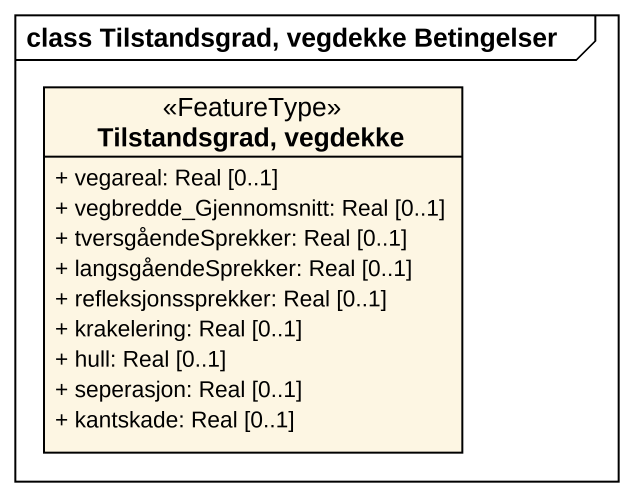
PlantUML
@startuml
mainframe class Tilstandsgrad, vegdekke Betingelser
hide circle
hide empty members
skinparam classAttributeIconSize 0
class "Tilstandsgrad, vegdekke" as Tilstandsgrad_vegdekke <<FeatureType>> {
  + vegareal: Real [0..1]
  + vegbredde_Gjennomsnitt: Real [0..1]
  + tversgåendeSprekker: Real [0..1]
  + langsgåendeSprekker: Real [0..1]
  + refleksjonssprekker: Real [0..1]
  + krakelering: Real [0..1]
  + hull: Real [0..1]
  + seperasjon: Real [0..1]
  + kantskade: Real [0..1]
}
@enduml
